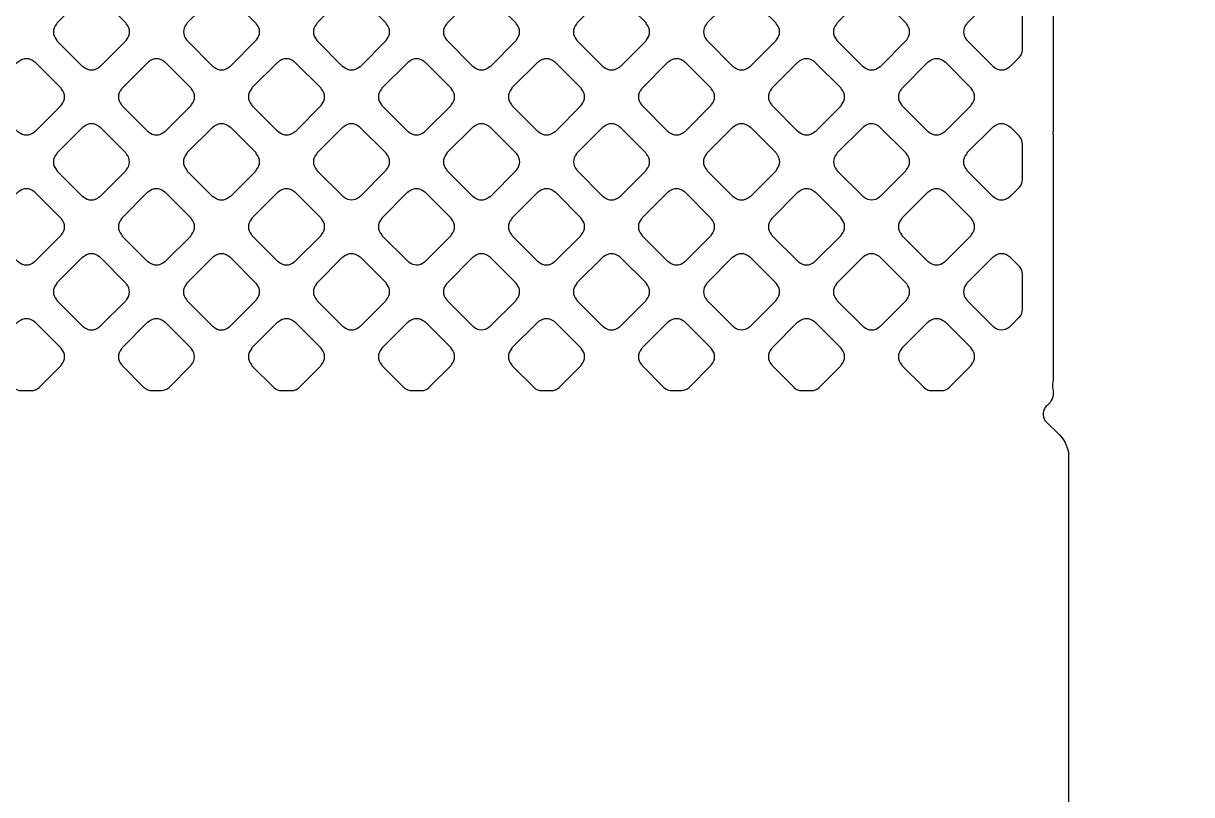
# Model space of a CAD drawing. Extents: x 3811 to 4077, y -444 to -307.
# Drawn here: x 4005.384 to 4007.321, y -393.017 to -391.738 of the extents above; entities that cross this region are included whole.
import ezdxf

# ---------------------------------------------------------------- set-up
doc = ezdxf.new("R2010")
doc.units = 0
doc.layers.add('gbr-dxf', color=7, linetype='Continuous')
doc.layers.add('gbr-outline-dxf', color=2, linetype='Continuous')

msp = doc.modelspace()

# ---------------------------------------------------------------- linework, layer by layer
at = {"layer": 'gbr-dxf'}
msp.add_line((4007.0916, -391.5857), (4007.0916, -391.9181), dxfattribs=at)
at = {"layer": 'gbr-dxf', "linetype": 'Continuous'}
for points in [[(4005.4391, -391.7651, -0.104099), (4005.4401, -391.7668), (4005.4826, -391.8094, -0.101859), (4005.4844, -391.8104, 0.378681), (4005.5103, -391.8104, -0.095886), (4005.5119, -391.8094), (4005.5546, -391.7667, -0.095602), (4005.5556, -391.7651, 0.379293), (4005.5555, -391.7392, -0.107999), (4005.5545, -391.7373), (4005.512, -391.6948, -0.096266), (4005.5103, -391.6938, 0.379731), (4005.4844, -391.6938, -0.09572), (4005.4827, -391.6948), (4005.4401, -391.7375, -0.096023), (4005.4391, -391.7391, 0.379672)], [(4005.6548, -391.7651, -0.096265), (4005.6557, -391.7667), (4005.6983, -391.8093, -0.091964), (4005.6999, -391.8102, 0.379731), (4005.7258, -391.8102, -0.096265), (4005.7275, -391.8092), (4005.77, -391.7667, -0.096266), (4005.771, -391.7651, 0.379731), (4005.771, -391.7391, -0.091558), (4005.77, -391.7376), (4005.7274, -391.695, -0.095916), (4005.7258, -391.694, 0.379731), (4005.6998, -391.694, -0.096265), (4005.6982, -391.695), (4005.6557, -391.7374, -0.095916), (4005.6548, -391.7391, 0.379731)], [(4005.8701, -391.7651, -0.087343), (4005.871, -391.7666), (4005.9137, -391.8093, -0.09979), (4005.9154, -391.8103, 0.379731), (4005.9414, -391.8103, -0.09572), (4005.943, -391.8093), (4005.9856, -391.7667, -0.096266), (4005.9866, -391.7651, 0.379731), (4005.9866, -391.7391, -0.091558), (4005.9857, -391.7375), (4005.943, -391.6948, -0.096121), (4005.9413, -391.6939, 0.379731), (4005.9154, -391.6939, -0.09572), (4005.9137, -391.6948), (4005.871, -391.7375, -0.095628), (4005.8701, -391.7392, 0.379731)], [(4006.0857, -391.7651, -0.089768), (4006.0867, -391.7666), (4006.1295, -391.8094, -0.082483), (4006.1309, -391.8103, 0.379214), (4006.1568, -391.8103, -0.096625), (4006.1585, -391.8093), (4006.2011, -391.7667, -0.095916), (4006.202, -391.7651, 0.379289), (4006.2021, -391.7391, -0.083262), (4006.2012, -391.7377), (4006.1584, -391.6949, -0.089936), (4006.1569, -391.694, 0.379506), (4006.1309, -391.694, -0.096117), (4006.1293, -391.6949), (4006.0867, -391.7375, -0.096227), (4006.0857, -391.7391, 0.379506)], [(4006.3012, -391.7651, -0.09572), (4006.3021, -391.7667), (4006.3448, -391.8094, -0.091437), (4006.3464, -391.8104, 0.379731), (4006.3724, -391.8104, -0.096265), (4006.374, -391.8094), (4006.4166, -391.7668, -0.095916), (4006.4176, -391.7651, 0.379731), (4006.4176, -391.7392, -0.100266), (4006.4166, -391.7374), (4006.3739, -391.6947, -0.087639), (4006.3724, -391.6938, 0.379731), (4006.3464, -391.6938, -0.09572), (4006.3448, -391.6948), (4006.3021, -391.7375, -0.096266), (4006.3012, -391.7391, 0.379731)], [(4006.5168, -391.7651, -0.09572), (4006.5178, -391.7667), (4006.5604, -391.8093, -0.091964), (4006.5619, -391.8102, 0.379731), (4006.5879, -391.8102, -0.096265), (4006.5896, -391.8092), (4006.6321, -391.7667, -0.095916), (4006.633, -391.7651, 0.379731), (4006.633, -391.7391, -0.091745), (4006.6321, -391.7376), (4006.5895, -391.695, -0.096266), (4006.5879, -391.694, 0.379731), (4006.5619, -391.694, -0.09572), (4006.5603, -391.695), (4006.5178, -391.7374, -0.096266), (4006.5168, -391.7391, 0.379731)], [(4006.7321, -391.7392, 0.379293), (4006.7321, -391.7651, -0.087314), (4006.7331, -391.7666), (4006.7758, -391.8093, -0.100054), (4006.7775, -391.8103, 0.379289), (4006.8034, -391.8103, -0.095506), (4006.8051, -391.8094), (4006.8478, -391.7667, -0.095535), (4006.8487, -391.7651, 0.379214), (4006.8487, -391.7391, -0.091954), (4006.8477, -391.7375), (4006.8051, -391.6948, -0.096314), (4006.8034, -391.6939, 0.379703), (4006.7775, -391.6938, -0.095612), (4006.7758, -391.6948), (4006.7331, -391.7375, -0.095796)], [(4006.9478, -391.7391, 0.379293), (4006.9479, -391.7651, -0.096265), (4006.9488, -391.7667), (4006.9914, -391.8092, -0.095916), (4006.993, -391.8102, 0.379731), (4007.019, -391.8102, -0.096265), (4007.0206, -391.8092), (4007.0358, -391.7941, 0.165064), (4007.0408, -391.7823), (4007.0408, -391.7223, 0.165892), (4007.0359, -391.7104), (4007.0205, -391.695, -0.097796), (4007.0189, -391.694, 0.378814), (4006.9929, -391.694, -0.098049), (4006.9913, -391.695), (4006.9488, -391.7375, -0.095895)], [(4005.3312, -391.847, 0.379293), (4005.3312, -391.8729, -0.096103), (4005.3322, -391.8746), (4005.3749, -391.9173, -0.091913), (4005.3765, -391.9182, 0.379731), (4005.4024, -391.9182, -0.09572), (4005.4041, -391.9172), (4005.4468, -391.8745, -0.095819), (4005.4478, -391.8729, 0.379289), (4005.4478, -391.8469, -0.082787), (4005.4469, -391.8455), (4005.4039, -391.8026, -0.087175), (4005.4025, -391.8016, 0.378906), (4005.3765, -391.8016, -0.095506), (4005.3749, -391.8026), (4005.3322, -391.8453, -0.095602)], [(4005.5469, -391.8469, 0.379293), (4005.5469, -391.8729, -0.107426), (4005.548, -391.8747), (4005.5903, -391.917, -0.103566), (4005.592, -391.918, 0.379289), (4005.618, -391.9181, -0.095866), (4005.6196, -391.9171), (4005.6623, -391.8744, -0.095796), (4005.6633, -391.8728, 0.379293), (4005.6633, -391.8468, -0.104392), (4005.6622, -391.845), (4005.62, -391.8028, -0.108224), (4005.6181, -391.8017, 0.379506), (4005.5921, -391.8017, -0.098229), (4005.5905, -391.8027), (4005.5479, -391.8453, -0.095796)], [(4005.7624, -391.8468, 0.379293), (4005.7624, -391.8727, -0.095956), (4005.7634, -391.8744), (4005.8061, -391.9171, -0.092126), (4005.8077, -391.918, 0.379289), (4005.8336, -391.9181, -0.09527), (4005.8353, -391.9171), (4005.8778, -391.8745, -0.095602), (4005.8788, -391.8729, 0.379293), (4005.8788, -391.847, -0.092247), (4005.8778, -391.8454), (4005.8351, -391.8027, -0.096627), (4005.8335, -391.8017, 0.379289), (4005.8075, -391.8017, -0.095506), (4005.8059, -391.8027), (4005.7634, -391.8452, -0.095602)], [(4005.9779, -391.8729, -0.087343), (4005.9788, -391.8744), (4006.0214, -391.917, -0.099711), (4006.0231, -391.918, 0.379293), (4006.0491, -391.918, -0.095956), (4006.0507, -391.917), (4006.0933, -391.8744, -0.096111), (4006.0943, -391.8728, 0.379321), (4006.0943, -391.8468, -0.09148), (4006.0934, -391.8453), (4006.0508, -391.8027, -0.098209), (4006.0491, -391.8017, 0.379506), (4006.0232, -391.8017, -0.096117), (4006.0215, -391.8027), (4005.9789, -391.8453, -0.096955), (4005.9779, -391.847, 0.379612)], [(4006.1934, -391.8728, -0.087314), (4006.1943, -391.8743), (4006.2373, -391.9172, -0.083056), (4006.2387, -391.9181, 0.379731), (4006.2646, -391.9181, -0.09572), (4006.2663, -391.9171), (4006.3089, -391.8745, -0.096266), (4006.3099, -391.8729, 0.379731), (4006.3099, -391.8469, -0.083522), (4006.309, -391.8455), (4006.2661, -391.8026, -0.087639), (4006.2646, -391.8017, 0.379731), (4006.2386, -391.8017, -0.09572), (4006.237, -391.8026), (4006.1944, -391.8452, -0.096266), (4006.1934, -391.8468, 0.379731)], [(4006.409, -391.8729, -0.095756), (4006.41, -391.8745), (4006.4525, -391.9171, -0.091646), (4006.4541, -391.9181, 0.379731), (4006.4801, -391.9181, -0.09572), (4006.4817, -391.9171), (4006.5243, -391.8745, -0.096266), (4006.5253, -391.8728, 0.379731), (4006.5253, -391.8469, -0.100032), (4006.5243, -391.8451), (4006.4817, -391.8026, -0.087515), (4006.4802, -391.8016, 0.379731), (4006.4543, -391.8016, -0.096265), (4006.4526, -391.8026), (4006.41, -391.8453, -0.095916), (4006.409, -391.8469, 0.379731)], [(4006.6245, -391.8728, -0.09572), (4006.6255, -391.8744), (4006.6682, -391.9171, -0.091913), (4006.6698, -391.918, 0.379731), (4006.6957, -391.918, -0.09572), (4006.6974, -391.9171), (4006.7399, -391.8746, -0.096266), (4006.7408, -391.8729, 0.379731), (4006.7408, -391.847, -0.092139), (4006.7399, -391.8454), (4006.6972, -391.8027, -0.096558), (4006.6956, -391.8017, 0.379731), (4006.6696, -391.8017, -0.09572), (4006.6679, -391.8027), (4006.6255, -391.8451, -0.096266), (4006.6245, -391.8468, 0.379731)], [(4006.84, -391.8729, -0.091685), (4006.8409, -391.8745), (4006.8836, -391.9172, -0.087297), (4006.8851, -391.9181, 0.379731), (4006.9111, -391.9181, -0.09572), (4006.9127, -391.9171), (4006.9554, -391.8744, -0.096266), (4006.9564, -391.8728, 0.379731), (4006.9564, -391.8468, -0.087314), (4006.9555, -391.8453), (4006.9128, -391.8026, -0.091964), (4006.9113, -391.8017, 0.379731), (4006.8853, -391.8017, -0.096265), (4006.8836, -391.8026), (4006.841, -391.8453, -0.095916), (4006.84, -391.847, 0.379731)], [(4005.4391, -391.9807, -0.099825), (4005.4401, -391.9824), (4005.4826, -392.0249, -0.095958), (4005.4842, -392.0259, 0.379731), (4005.5102, -392.0259, -0.09572), (4005.5118, -392.0249), (4005.5544, -391.9823, -0.095916), (4005.5554, -391.9806, 0.379731), (4005.5554, -391.9547, -0.096265), (4005.5544, -391.953), (4005.5117, -391.9103, -0.083134), (4005.5103, -391.9095, 0.379731), (4005.4844, -391.9095, -0.096265), (4005.4827, -391.9104), (4005.4401, -391.9531, -0.095916), (4005.4391, -391.9548, 0.379731)], [(4005.6546, -391.9806, -0.107365), (4005.6556, -391.9824), (4005.6981, -392.0249, -0.103673), (4005.6999, -392.0259, 0.379293), (4005.7258, -392.0259, -0.096119), (4005.7275, -392.0249), (4005.7701, -391.9823, -0.096332), (4005.7711, -391.9806, 0.379321), (4005.7711, -391.9547, -0.103429), (4005.7701, -391.9529), (4005.7276, -391.9104, -0.107634), (4005.7258, -391.9094, 0.379293), (4005.6998, -391.9094, -0.09572), (4005.6982, -391.9104), (4005.6556, -391.953, -0.096332), (4005.6546, -391.9546, 0.379289)], [(4005.8702, -391.9806, -0.083235), (4005.8711, -391.982), (4005.9138, -392.0247, -0.096314), (4005.9154, -392.0257, 0.379672), (4005.9414, -392.0257, -0.096157), (4005.943, -392.0248), (4005.9855, -391.9822, -0.095796), (4005.9865, -391.9806, 0.378906), (4005.9865, -391.9546, -0.087284), (4005.9856, -391.9532), (4005.9429, -391.9105, -0.094397), (4005.9413, -391.9095, 0.379506), (4005.9154, -391.9095, -0.096117), (4005.9137, -391.9105), (4005.8712, -391.953, -0.095916), (4005.8702, -391.9547, 0.379731)], [(4006.0856, -391.9806, -0.091558), (4006.0866, -391.9822), (4006.1294, -392.025, -0.087516), (4006.1309, -392.0259, 0.379731), (4006.1568, -392.0259, -0.09572), (4006.1585, -392.0249), (4006.2012, -391.9822, -0.096266), (4006.2022, -391.9806, 0.379731), (4006.2022, -391.9546, -0.087314), (4006.2013, -391.9531), (4006.1584, -391.9103, -0.091913), (4006.1569, -391.9094, 0.379731), (4006.1309, -391.9094, -0.09572), (4006.1293, -391.9103), (4006.0866, -391.953, -0.096266), (4006.0856, -391.9546, 0.379731)], [(4006.3013, -391.9806, -0.091663), (4006.3022, -391.9822), (4006.3449, -392.0249, -0.086956), (4006.3464, -392.0258, 0.379731), (4006.3724, -392.0258, -0.096265), (4006.374, -392.0248), (4006.4165, -391.9823, -0.095916), (4006.4175, -391.9806, 0.379731), (4006.4175, -391.9547, -0.096117), (4006.4165, -391.953), (4006.3738, -391.9103, -0.083076), (4006.3724, -391.9095, 0.379731), (4006.3464, -391.9095, -0.09572), (4006.3448, -391.9104), (4006.3023, -391.953, -0.096266), (4006.3013, -391.9546, 0.379731)], [(4006.5167, -391.9806, -0.100032), (4006.5177, -391.9823), (4006.5603, -392.0249, -0.096266), (4006.5619, -392.0259, 0.379731), (4006.5879, -392.0259, -0.09572), (4006.5896, -392.0249), (4006.6322, -391.9823, -0.096266), (4006.6332, -391.9806, 0.379731), (4006.6332, -391.9546, -0.09572), (4006.6322, -391.953), (4006.5896, -391.9104, -0.09979), (4006.5879, -391.9094, 0.379731), (4006.5619, -391.9094, -0.09572), (4006.5603, -391.9104), (4006.5177, -391.953, -0.096266), (4006.5167, -391.9546, 0.379731)], [(4006.7323, -391.9806, -0.083172), (4006.7331, -391.982), (4006.7758, -392.0247, -0.096266), (4006.7775, -392.0257, 0.379731), (4006.8035, -392.0257, -0.09572), (4006.8051, -392.0247), (4006.8476, -391.9822, -0.096266), (4006.8486, -391.9806, 0.379731), (4006.8486, -391.9546, -0.087314), (4006.8477, -391.9531), (4006.805, -391.9105, -0.091964), (4006.8034, -391.9095, 0.379731), (4006.7774, -391.9095, -0.096265), (4006.7758, -391.9105), (4006.7332, -391.953, -0.095916), (4006.7323, -391.9547, 0.379731)], [(4006.9477, -391.9806, -0.087314), (4006.9486, -391.9821), (4006.9915, -392.025, -0.087516), (4006.9929, -392.0259, 0.379731), (4007.0189, -392.0259, -0.09572), (4007.0205, -392.0249), (4007.0357, -392.0097, 0.169599), (4007.0408, -391.9976), (4007.0408, -391.9382, 0.176204), (4007.0357, -391.9256, -0.03892), (4007.0355, -391.9253), (4007.0206, -391.9104, -0.096266), (4007.0189, -391.9094, 0.379731), (4006.993, -391.9094, -0.09572), (4006.9913, -391.9104), (4006.9486, -391.953, -0.096266), (4006.9477, -391.9547, 0.379731)], [(4005.3314, -392.0884, -0.091745), (4005.3323, -392.09), (4005.375, -392.1327, -0.087638), (4005.3765, -392.1336, 0.379731), (4005.4024, -392.1336, -0.096265), (4005.4041, -392.1326), (4005.4467, -392.09, -0.095916), (4005.4477, -392.0884, 0.379731), (4005.4477, -392.0624, -0.087748), (4005.4467, -392.0609), (4005.4041, -392.0183, -0.091964), (4005.4025, -392.0173, 0.379731), (4005.3765, -392.0173, -0.096265), (4005.3749, -392.0183), (4005.3323, -392.0608, -0.095916), (4005.3314, -392.0625, 0.379731)], [(4005.5468, -392.0884, -0.103429), (4005.5478, -392.0902), (4005.5903, -392.1327, -0.099849), (4005.5921, -392.1337, 0.379293), (4005.618, -392.1337, -0.09572), (4005.6197, -392.1327), (4005.6623, -392.0901, -0.096214), (4005.6633, -392.0884, 0.379672), (4005.6633, -392.0625, -0.091581), (4005.6623, -392.0609), (4005.6196, -392.0182, -0.095824), (4005.6179, -392.0172, 0.379293), (4005.592, -392.0172, -0.096119), (4005.5904, -392.0182), (4005.5478, -392.0608, -0.096332), (4005.5468, -392.0624, 0.379321)], [(4005.7624, -392.0884, -0.107999), (4005.7635, -392.0903), (4005.8058, -392.1325, -0.103868), (4005.8076, -392.1336, 0.379731), (4005.8335, -392.1336, -0.096265), (4005.8352, -392.1326), (4005.8778, -392.09, -0.095916), (4005.8788, -392.0883, 0.379731), (4005.8788, -392.0623, -0.103834), (4005.8777, -392.0606), (4005.8355, -392.0183, -0.107794), (4005.8336, -392.0172, 0.379731), (4005.8076, -392.0172, -0.096265), (4005.806, -392.0182), (4005.7634, -392.0608, -0.095916), (4005.7624, -392.0624, 0.379731)], [(4005.9779, -392.0624, 0.37925), (4005.9779, -392.0883, -0.083792), (4005.9788, -392.0897), (4006.0216, -392.1326, -0.096314), (4006.0232, -392.1335, 0.379672), (4006.0492, -392.1336, -0.096157), (4006.0508, -392.1326), (4006.0934, -392.09, -0.095602), (4006.0943, -392.0884, 0.379214), (4006.0943, -392.0624, -0.087784), (4006.0934, -392.061), (4006.0506, -392.0182, -0.092072), (4006.049, -392.0172, 0.379289), (4006.0231, -392.0172, -0.095506), (4006.0214, -392.0182), (4005.9788, -392.0608, -0.095602)], [(4006.1934, -392.0884, -0.091663), (4006.1944, -392.09), (4006.2371, -392.1327, -0.086956), (4006.2385, -392.1336, 0.379731), (4006.2645, -392.1336, -0.096265), (4006.2662, -392.1326), (4006.3089, -392.0899, -0.095916), (4006.3099, -392.0883, 0.379731), (4006.3099, -392.0623, -0.087549), (4006.3089, -392.0608), (4006.2663, -392.0181, -0.091913), (4006.2647, -392.0172, 0.379731), (4006.2387, -392.0172, -0.09572), (4006.2371, -392.0182), (4006.1944, -392.0608, -0.096266), (4006.1934, -392.0625, 0.379731)], [(4006.409, -392.0883, -0.091558), (4006.4099, -392.0899), (4006.4527, -392.1327, -0.087515), (4006.4542, -392.1336, 0.379731), (4006.4802, -392.1336, -0.095756), (4006.4818, -392.1326), (4006.5243, -392.0901, -0.095958), (4006.5253, -392.0885, 0.379731), (4006.5253, -392.0625, -0.09572), (4006.5243, -392.0609), (4006.4815, -392.018, -0.083056), (4006.4801, -392.0172, 0.379731), (4006.4541, -392.0172, -0.09572), (4006.4525, -392.0181), (4006.41, -392.0607, -0.096266), (4006.409, -392.0623, 0.379731)], [(4006.6245, -392.0884, -0.099812), (4006.6255, -392.0901), (4006.668, -392.1326, -0.095628), (4006.6696, -392.1336, 0.379731), (4006.6956, -392.1336, -0.096265), (4006.6972, -392.1326), (4006.7399, -392.09, -0.095916), (4006.7408, -392.0883, 0.379731), (4006.7408, -392.0623, -0.096265), (4006.7399, -392.0607), (4006.6974, -392.0182, -0.09979), (4006.6957, -392.0172, 0.379731), (4006.6697, -392.0172, -0.09572), (4006.6681, -392.0182), (4006.6255, -392.0608, -0.096266), (4006.6245, -392.0624, 0.379731)], [(4006.84, -392.0883, -0.087314), (4006.8409, -392.0898), (4006.8838, -392.1327, -0.083056), (4006.8852, -392.1336, 0.379731), (4006.9112, -392.1336, -0.09572), (4006.9128, -392.1326), (4006.9554, -392.09, -0.096266), (4006.9564, -392.0884, 0.379731), (4006.9564, -392.0624, -0.082756), (4006.9555, -392.061), (4006.9126, -392.0181, -0.087516), (4006.9111, -392.0172, 0.379731), (4006.8852, -392.0172, -0.09572), (4006.8835, -392.0182), (4006.841, -392.0607, -0.096266), (4006.84, -392.0623, 0.379731)], [(4005.4391, -392.1961, -0.095866), (4005.44, -392.1977), (4005.4828, -392.2405, -0.091364), (4005.4843, -392.2414, 0.379214), (4005.5103, -392.2414, -0.096625), (4005.5119, -392.2404), (4005.5544, -392.1979, -0.096023), (4005.5554, -392.1963, 0.379672), (4005.5554, -392.1703, -0.099971), (4005.5544, -392.1686), (4005.5117, -392.1259, -0.08752), (4005.5102, -392.125, 0.379214), (4005.4842, -392.125, -0.095956), (4005.4826, -392.126), (4005.4401, -392.1685, -0.096266), (4005.4391, -392.1701, 0.379289)], [(4005.6546, -392.1962, -0.104215), (4005.6557, -392.198), (4005.698, -392.2404, -0.100054), (4005.6997, -392.2414, 0.379731), (4005.7257, -392.2414, -0.096265), (4005.7274, -392.2404), (4005.77, -392.1978, -0.096266), (4005.771, -392.1961, 0.379731), (4005.771, -392.1702, -0.091558), (4005.77, -392.1686), (4005.7274, -392.126, -0.096266), (4005.7258, -392.1251, 0.379731), (4005.6998, -392.1251, -0.096225), (4005.6982, -392.126), (4005.6556, -392.1686, -0.095916), (4005.6546, -392.1702, 0.379731)], [(4005.8701, -392.1962, -0.09572), (4005.871, -392.1978), (4005.9135, -392.2403, -0.107817), (4005.9154, -392.2414, 0.379731), (4005.9414, -392.2414, -0.096265), (4005.943, -392.2404), (4005.9856, -392.1978, -0.096266), (4005.9866, -392.1961, 0.379731), (4005.9866, -392.1701, -0.100032), (4005.9856, -392.1684), (4005.9431, -392.1259, -0.104018), (4005.9413, -392.1249, 0.379731), (4005.9154, -392.1249, -0.09572), (4005.9137, -392.1259), (4005.871, -392.1686, -0.096266), (4005.8701, -392.1702, 0.379731)], [(4006.0857, -392.1702, 0.379293), (4006.0857, -392.1961, -0.087848), (4006.0867, -392.1976), (4006.1295, -392.2404, -0.08348), (4006.1309, -392.2413, 0.379672), (4006.1568, -392.2413, -0.095612), (4006.1584, -392.2404), (4006.2011, -392.1977, -0.095796), (4006.2021, -392.1961, 0.379293), (4006.202, -392.1701, -0.083522), (4006.2012, -392.1687), (4006.1584, -392.1259, -0.088202), (4006.1569, -392.125, 0.379321), (4006.1309, -392.125, -0.095506), (4006.1293, -392.126), (4006.0867, -392.1686, -0.095796)], [(4006.3012, -392.1961, -0.095756), (4006.3021, -392.1978), (4006.3448, -392.2405, -0.091437), (4006.3464, -392.2414, 0.379731), (4006.3724, -392.2414, -0.096265), (4006.374, -392.2404), (4006.4166, -392.1978, -0.095628), (4006.4176, -392.1962, 0.379731), (4006.4176, -392.1702, -0.100082), (4006.4166, -392.1685), (4006.3739, -392.1258, -0.087639), (4006.3724, -392.1249, 0.379731), (4006.3464, -392.1249, -0.09572), (4006.3448, -392.1258), (4006.3021, -392.1685, -0.095916), (4006.3012, -392.1701, 0.379731)], [(4006.5168, -392.1961, -0.095756), (4006.5178, -392.1977), (4006.5604, -392.2403, -0.091646), (4006.5619, -392.2413, 0.379731), (4006.5879, -392.2413, -0.09572), (4006.5896, -392.2403), (4006.6321, -392.1978, -0.096266), (4006.633, -392.1961, 0.379731), (4006.633, -392.1702, -0.092139), (4006.6321, -392.1686), (4006.5895, -392.126, -0.096227), (4006.5879, -392.1251, 0.379731), (4006.5619, -392.1251, -0.096265), (4006.5602, -392.126), (4006.5178, -392.1685, -0.095916), (4006.5168, -392.1701, 0.379731)], [(4006.7321, -392.1962, -0.087274), (4006.7331, -392.1976), (4006.7758, -392.2404, -0.09979), (4006.7775, -392.2414, 0.379731), (4006.8035, -392.2414, -0.09572), (4006.8051, -392.2404), (4006.8477, -392.1978, -0.096266), (4006.8487, -392.1961, 0.379731), (4006.8487, -392.1701, -0.092139), (4006.8477, -392.1686), (4006.805, -392.1259, -0.095916), (4006.8034, -392.1249, 0.379731), (4006.7774, -392.1249, -0.096265), (4006.7758, -392.1259), (4006.7331, -392.1686, -0.095916), (4006.7321, -392.1702, 0.379731)], [(4006.9478, -392.1961, -0.087191), (4006.9487, -392.1976), (4006.9915, -392.2404, -0.087302), (4006.993, -392.2413, 0.378681), (4007.0189, -392.2413, -0.098137), (4007.0206, -392.2403), (4007.0354, -392.2255), (4007.0355, -392.2254, 0.18007), (4007.0408, -392.2125), (4007.0408, -392.153, 0.153158), (4007.0364, -392.1419), (4007.0204, -392.1259, -0.087638), (4007.019, -392.125, 0.379731), (4006.993, -392.125, -0.096265), (4006.9913, -392.126), (4006.9488, -392.1685, -0.095916), (4006.9478, -392.1702, 0.379289)], [(4005.3312, -392.304, -0.087314), (4005.3321, -392.3054), (4005.3693, -392.3426, 0.157464), (4005.3807, -392.3471), (4005.3975, -392.3471, -0.036589), (4005.3978, -392.3471, 0.176204), (4005.4104, -392.3419), (4005.4468, -392.3056, -0.095958), (4005.4478, -392.3039, 0.379731), (4005.4478, -392.2779, -0.091558), (4005.4468, -392.2764), (4005.4041, -392.2337, -0.096266), (4005.4025, -392.2327, 0.379731), (4005.3765, -392.2327, -0.09572), (4005.3749, -392.2337), (4005.3322, -392.2764, -0.096266), (4005.3312, -392.278, 0.379731)], [(4005.5469, -392.3039, -0.09572), (4005.5479, -392.3056), (4005.5839, -392.3417), (4005.584, -392.3417, 0.070248), (4005.5885, -392.3449), (4005.5886, -392.3449, 0.108256), (4005.5969, -392.3471), (4005.6136, -392.3471, 0.174173), (4005.626, -392.3417), (4005.6261, -392.3417), (4005.6621, -392.3056, -0.095916), (4005.6631, -392.304, 0.379731), (4005.6631, -392.278, -0.100266), (4005.6621, -392.2763), (4005.6195, -392.2337, -0.087638), (4005.618, -392.2328, 0.379731), (4005.5921, -392.2328, -0.096265), (4005.5904, -392.2338), (4005.5479, -392.2763, -0.096266), (4005.5469, -392.278, 0.379731)], [(4005.7623, -392.3039, -0.103612), (4005.7633, -392.3057), (4005.799, -392.3414, -0.057509), (4005.7994, -392.3417, 0.181421), (4005.8124, -392.3471, -0.035866), (4005.8126, -392.3471), (4005.8286, -392.3471, -0.03656), (4005.8288, -392.3471, 0.088521), (4005.8357, -392.3456, -0.033854), (4005.8359, -392.3455, 0.087596), (4005.8417, -392.3417), (4005.8418, -392.3417), (4005.8778, -392.3056, -0.096266), (4005.8788, -392.304, 0.379731), (4005.8788, -392.278, -0.091558), (4005.8778, -392.2764), (4005.8351, -392.2337, -0.096266), (4005.8335, -392.2328, 0.379731), (4005.8075, -392.2328, -0.09572), (4005.8059, -392.2337), (4005.7633, -392.2763, -0.096266), (4005.7623, -392.2779, 0.379731)], [(4005.9779, -392.304, -0.096265), (4005.9789, -392.3056), (4006.0149, -392.3417), (4006.015, -392.3418, 0.064639), (4006.0191, -392.3447, -0.059669), (4006.0197, -392.3449, 0.108256), (4006.0279, -392.3471), (4006.0439, -392.3471, -0.034985), (4006.0442, -392.3471, 0.181317), (4006.0571, -392.3417), (4006.0572, -392.3416), (4006.0933, -392.3055, -0.095916), (4006.0943, -392.3038, 0.379731), (4006.0943, -392.2778, -0.100266), (4006.0933, -392.2761), (4006.0509, -392.2338, -0.104018), (4006.0492, -392.2327, 0.379731), (4006.0232, -392.2327, -0.09572), (4006.0215, -392.2337), (4005.9789, -392.2764, -0.095916), (4005.9779, -392.278, 0.379731)], [(4006.1934, -392.3038, -0.087314), (4006.1943, -392.3053), (4006.2316, -392.3426, 0.157464), (4006.2431, -392.3471), (4006.2596, -392.3471, -0.036092), (4006.2598, -392.3471, 0.176204), (4006.2725, -392.3419), (4006.3089, -392.3056, -0.096266), (4006.3099, -392.3039, 0.379731), (4006.3099, -392.2779, -0.083522), (4006.309, -392.2765), (4006.2661, -392.2336, -0.087639), (4006.2646, -392.2327, 0.379731), (4006.2386, -392.2327, -0.09572), (4006.237, -392.2337), (4006.1944, -392.2762, -0.096266), (4006.1934, -392.2779, 0.379731)], [(4006.409, -392.3039, -0.095756), (4006.41, -392.3056), (4006.4463, -392.342, 0.115333), (4006.4543, -392.3463, 0.060322), (4006.459, -392.3471), (4006.4757, -392.3471, 0.174173), (4006.4881, -392.3417), (4006.4882, -392.3417), (4006.5243, -392.3055, -0.096266), (4006.5253, -392.3039, 0.379731), (4006.5253, -392.2779, -0.100032), (4006.5243, -392.2762), (4006.4817, -392.2336, -0.087515), (4006.4802, -392.2327, 0.379731), (4006.4543, -392.2327, -0.096265), (4006.4526, -392.2337), (4006.41, -392.2763, -0.095916), (4006.409, -392.278, 0.379731)], [(4006.6245, -392.3038, -0.09572), (4006.6255, -392.3054), (4006.6617, -392.3416), (4006.6618, -392.3417, 0.181421), (4006.6747, -392.3471, -0.035866), (4006.675, -392.3471), (4006.6906, -392.3471, -0.036092), (4006.6909, -392.3471, 0.176204), (4006.7035, -392.3419), (4006.7399, -392.3056, -0.096266), (4006.7408, -392.304, 0.379731), (4006.7408, -392.278, -0.092139), (4006.7399, -392.2764), (4006.6972, -392.2337, -0.096558), (4006.6956, -392.2328, 0.379731), (4006.6696, -392.2328, -0.09572), (4006.6679, -392.2337), (4006.6255, -392.2762, -0.096266), (4006.6245, -392.2778, 0.379731)], [(4006.84, -392.304, -0.087343), (4006.8409, -392.3055), (4006.8774, -392.342, 0.176145), (4006.89, -392.3471), (4006.906, -392.3471, -0.034985), (4006.9062, -392.3471, 0.180725), (4006.9192, -392.3417), (4006.9192, -392.3417), (4006.9554, -392.3054, -0.095602), (4006.9564, -392.3038, 0.379293), (4006.9564, -392.2778, -0.091954), (4006.9554, -392.2763), (4006.9129, -392.2337, -0.095916), (4006.9112, -392.2327, 0.379731), (4006.8853, -392.2327, -0.096265), (4006.8836, -392.2337), (4006.8409, -392.2764, -0.095916), (4006.84, -392.278, 0.379731)]]:
    msp.add_lwpolyline(points, format="xyb", close=True, dxfattribs=at)
msp.add_lwpolyline([(4007.0916, -391.922), (4007.0916, -392.3205, -0.020534), (4007.0917, -392.3225, -0.047097), (4007.0904, -392.3365, 0.094979), (4007.0907, -392.344), (4007.0907, -392.3441, -0.27305), (4007.0843, -392.3691, -0.058597), (4007.0797, -392.3727, 0.318194), (4007.0779, -392.3965), (4007.1025, -392.4211, -0.198996), (4007.1171, -392.4564), (4007.1171, -395.4906, -0.41422), (4006.8207, -395.787), (3999.8207, -395.787, 0.414216), (3999.1171, -396.4906), (3999.1171, -396.8667, -0.41397), (3998.8207, -397.1632), (3993.8207, -397.1632, -0.414221)], format="xyb", dxfattribs=at)
at = {"layer": 'gbr-dxf'}
msp.add_arc((4007.0663, -391.9201), 0.0254, 355.6195, 4.3805, dxfattribs=at)
at = {"layer": 'gbr-outline-dxf', "linetype": 'Continuous', "const_width": 0.000025}
msp.add_lwpolyline([(4007.3211, -395.4902), (4007.3211, -388.1086, 0.211094), (4007.1577, -387.7389), (4001.4844, -382.5726, -0.211095), (4001.3211, -382.2029), (4001.3211, -374.2998, 0.414217), (4000.8211, -373.7998), (3987.8211, -373.7998, 0.414217), (3987.3211, -374.2998), (3987.3211, -382.2029, 0.211094), (3987.4844, -382.5726), (3993.1577, -387.7389, -0.211095), (3993.3211, -388.1086), (3993.3211, -396.8664, 0.414217), (3993.8211, -397.3664), (3998.8211, -397.3664, 0.414217), (3999.3211, -396.8664), (3999.3211, -396.4902, -0.414217), (3999.8211, -395.9902), (4006.8211, -395.9902, 0.414217)], format="xyb", close=True, dxfattribs=at)

doc.saveas('drawing.dxf')
